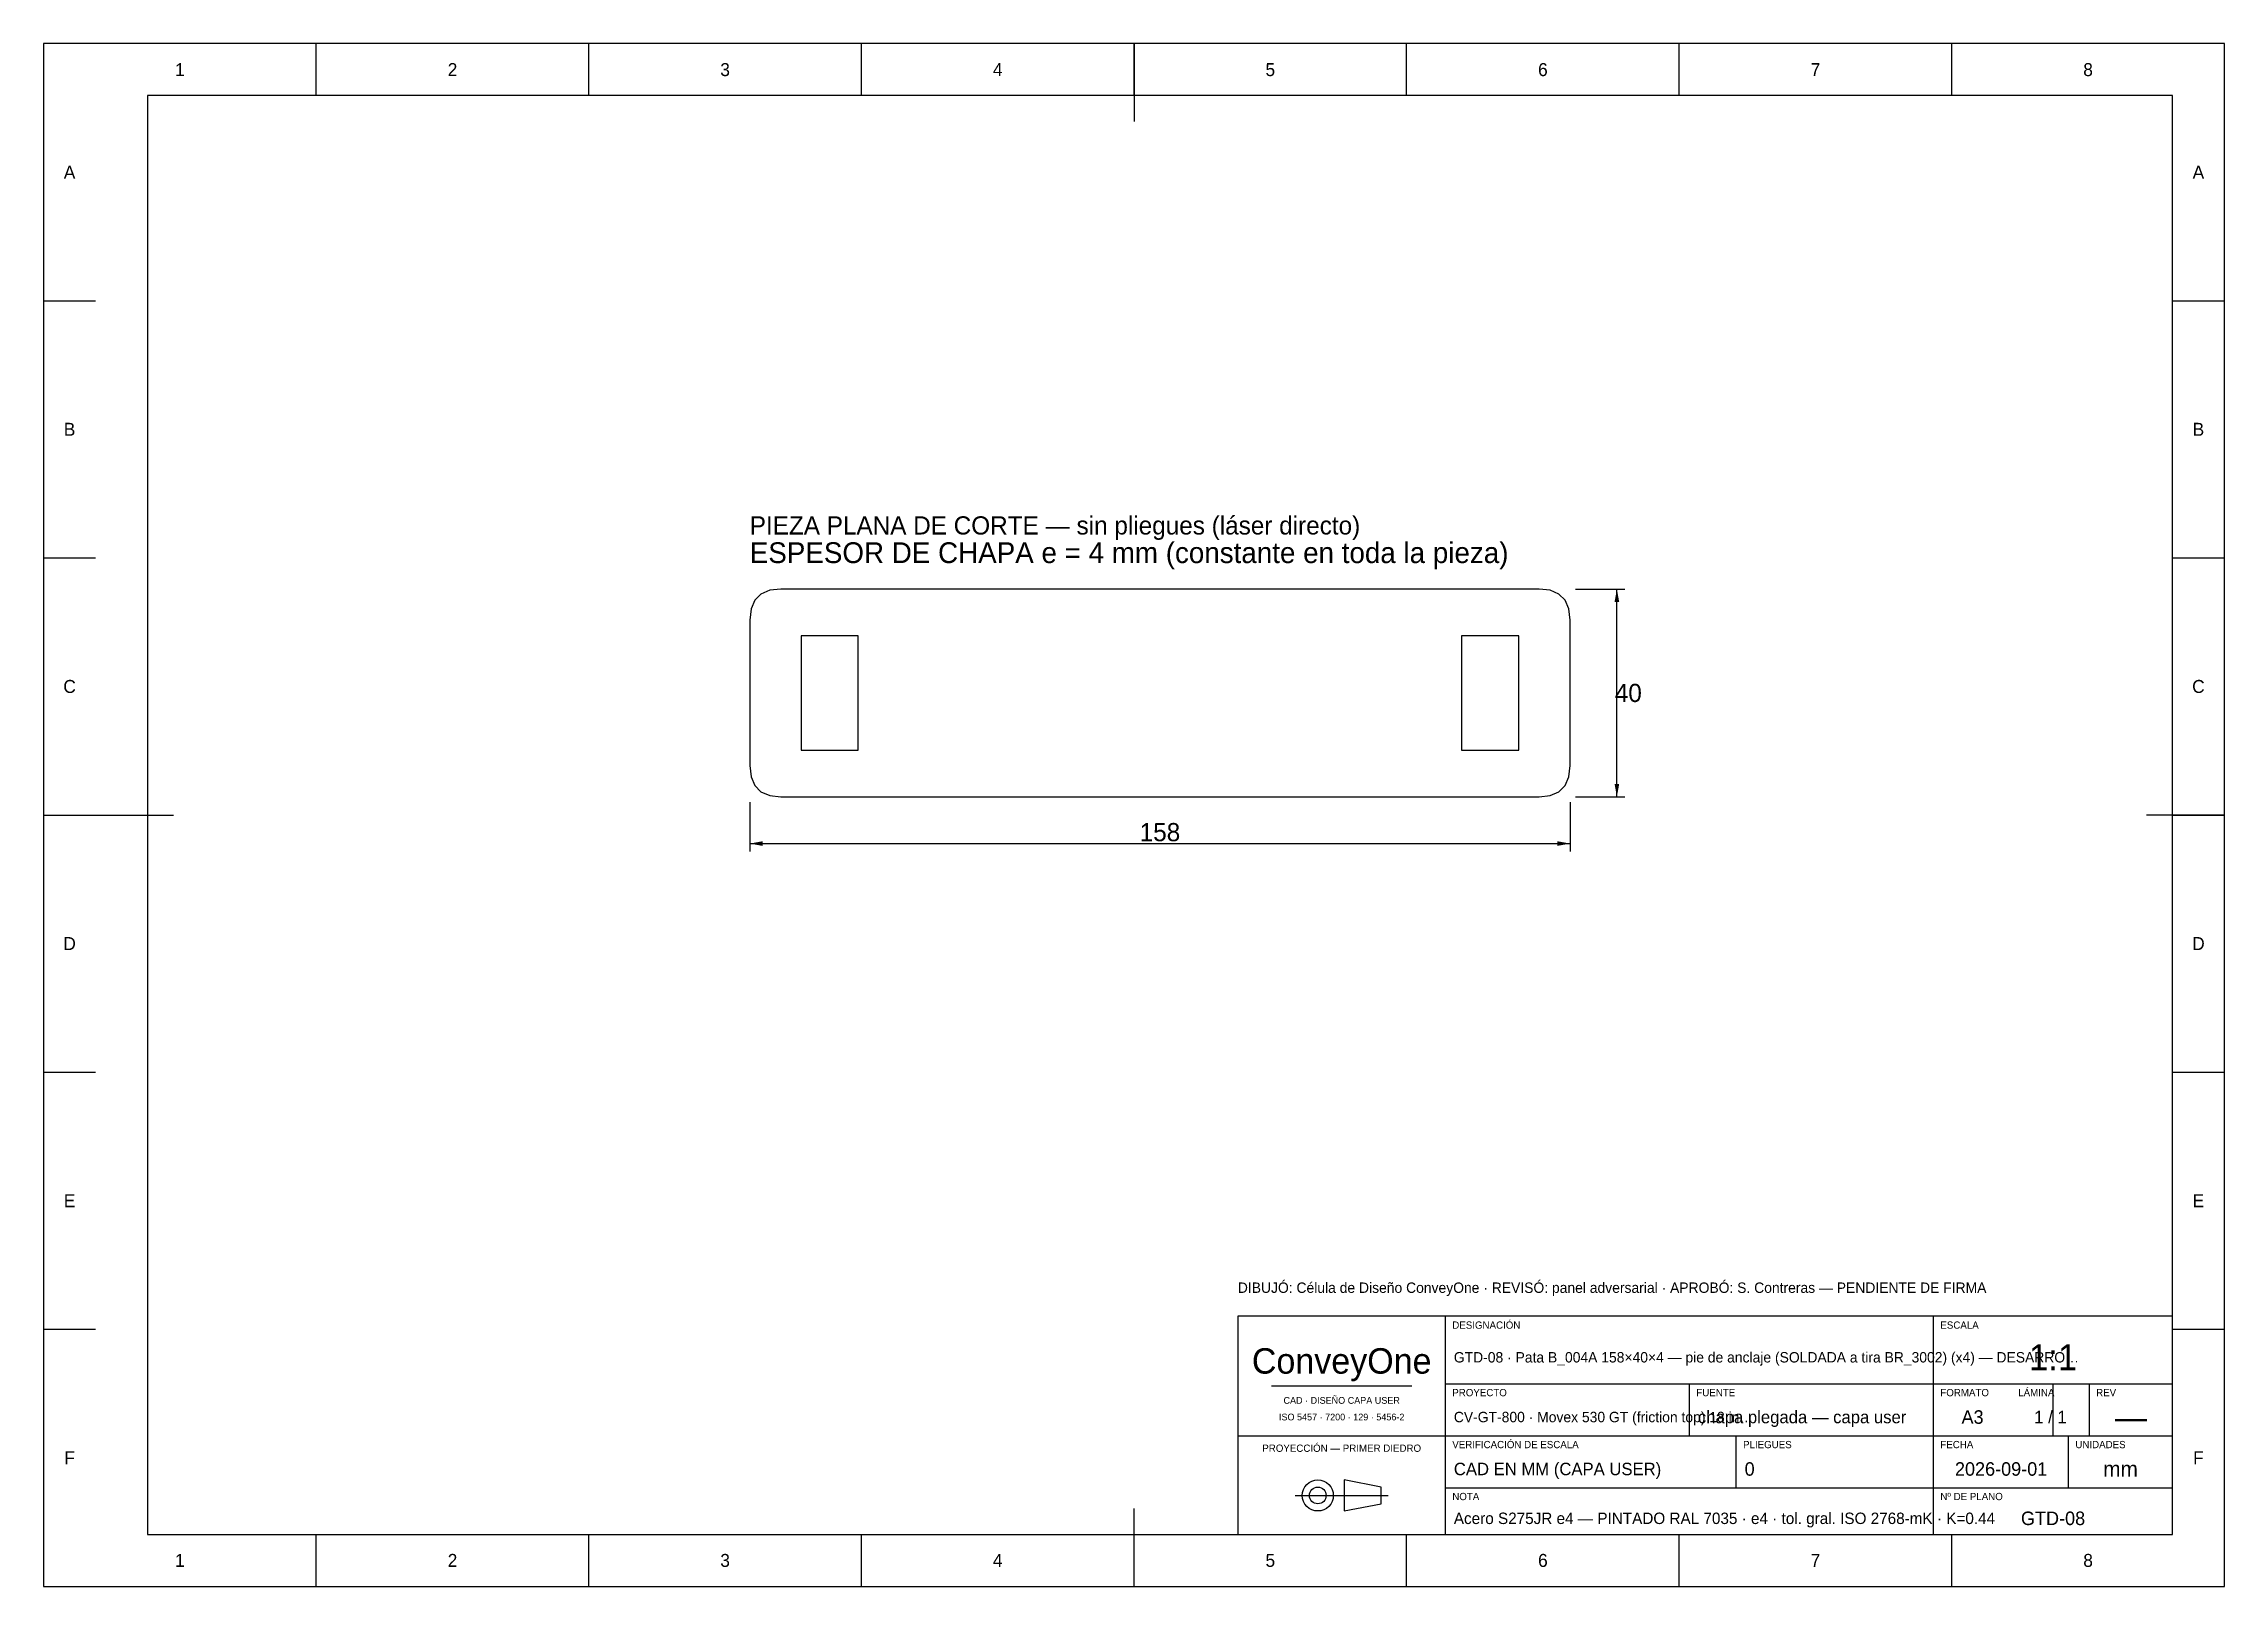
# Model space of a CAD drawing. Extents: x 0 to 420, y 0 to 297.
import ezdxf
from ezdxf.enums import TextEntityAlignment as Align

# ---------------------------------------------------------------- set-up
doc = ezdxf.new("R2010")
doc.units = 0
for name, color, linetype in [('COTAS', 7, 'CONTINUOUS'), ('FINA', 7, 'CONTINUOUS'), ('NORMA', 7, 'CONTINUOUS'), ('TEXTO', 7, 'CONTINUOUS'), ('VISIBLE', 7, 'CONTINUOUS')]:
    doc.layers.add(name, color=color, linetype=linetype)

msp = doc.modelspace()

# ---------------------------------------------------------------- linework, layer by layer
at = {"layer": 'COTAS'}
for p, q in [((295, 192), (304.5, 192)), ((303, 152), (303, 192)), ((295, 152), (304.5, 152)), ((136, 151), (136, 141.5)), ((294, 151), (294, 141.5)), ((136, 143), (294, 143))]:
    msp.add_line(p, q, dxfattribs=at)
for points in [[(303, 192), (303.45, 189.5), (302.55, 189.5)], [(303, 152), (303.45, 154.5), (302.55, 154.5)], [(136, 143), (138.5, 143.45), (138.5, 142.55)], [(294, 143), (291.5, 143.45), (291.5, 142.55)]]:
    msp.add_solid(points, dxfattribs=at)
at = {"layer": 'FINA'}
for p, q in [((420, 297), (0, 297)), ((0, 297), (0, 0)), ((52.5, 287), (52.5, 297)), ((105, 287), (105, 297)), ((157.5, 287), (157.5, 297)), ((210, 287), (210, 297)), ((262.5, 287), (262.5, 297)), ((315, 287), (315, 297)), ((367.5, 287), (367.5, 297)), ((420, 0), (420, 297)), ((0, 247.5), (10, 247.5)), ((410, 247.5), (420, 247.5)), ((0, 198), (10, 198)), ((410, 198), (420, 198)), ((0, 148.5), (10, 148.5)), ((410, 148.5), (420, 148.5)), ((0, 99), (10, 99)), ((410, 99), (420, 99)), ((0, 49.5), (10, 49.5)), ((410, 49.5), (420, 49.5)), ((236.5, 38.6), (263.5, 38.6)), ((270, 39), (364, 39)), ((317, 29), (317, 39)), ((364, 39), (410, 39)), ((387, 29), (387, 39)), ((394, 29), (394, 39)), ((230, 29), (270, 29)), ((270, 29), (364, 29)), ((326, 19), (326, 29)), ((364, 29), (410, 29)), ((390, 19), (390, 29)), ((241.03, 17.5), (258.97, 17.5)), ((270, 19), (364, 19)), ((364, 19), (410, 19)), ((52.5, 0), (52.5, 10)), ((105, 0), (105, 10)), ((157.5, 0), (157.5, 10)), ((210, 0), (210, 10)), ((262.5, 0), (262.5, 10)), ((315, 0), (315, 10)), ((367.5, 0), (367.5, 10)), ((0, 0), (420, 0))]:
    msp.add_line(p, q, dxfattribs=at)
at = {"layer": 'NORMA'}
for p, q in [((210, 297), (210, 282)), ((410, 287), (20, 287)), ((20, 287), (20, 10)), ((410, 10), (410, 287)), ((0, 148.5), (25, 148.5)), ((420, 148.5), (405, 148.5)), ((410, 52), (230, 52)), ((230, 52), (230, 10)), ((270, 10), (270, 52)), ((364, 10), (364, 52)), ((410, 10), (410, 52)), ((210, 0), (210, 15)), ((20, 10), (410, 10)), ((230, 10), (410, 10))]:
    msp.add_line(p, q, dxfattribs=at)
at = {"layer": 'TEXTO'}
for p, q in [((257.59, 19.11), (250.46, 20.49)), ((250.46, 20.49), (250.46, 14.51)), ((257.59, 15.89), (257.59, 19.11)), ((250.46, 14.51), (257.59, 15.89))]:
    msp.add_line(p, q, dxfattribs=at)
for radius in [2.99, 1.61]:
    msp.add_circle((245.4, 17.5), radius, dxfattribs=at)
at = {"layer": 'VISIBLE'}
for p, q in [((136.96, 189.84), (136.24, 188.16)), ((138.16, 191.04), (136.96, 189.84)), ((139.84, 191.76), (138.16, 191.04)), ((142, 192), (139.84, 191.76)), ((288, 192), (142, 192)), ((290.16, 191.76), (288, 192)), ((291.84, 191.04), (290.16, 191.76)), ((293.04, 189.84), (291.84, 191.04)), ((293.76, 188.16), (293.04, 189.84)), ((136.24, 188.16), (136, 186)), ((136, 186), (136, 158)), ((294, 186), (293.76, 188.16)), ((294, 158), (294, 186)), ((156.9, 183), (145.9, 183)), ((145.9, 183), (145.9, 161)), ((156.9, 161), (156.9, 183)), ((284.1, 183), (273.1, 183)), ((273.1, 183), (273.1, 161)), ((284.1, 161), (284.1, 183)), ((145.9, 161), (156.9, 161)), ((273.1, 161), (284.1, 161)), ((136, 158), (136.24, 155.84)), ((136.24, 155.84), (136.96, 154.16)), ((293.04, 154.16), (293.76, 155.84)), ((293.76, 155.84), (294, 158)), ((136.96, 154.16), (138.16, 152.96)), ((138.16, 152.96), (139.84, 152.24)), ((139.84, 152.24), (142, 152)), ((142, 152), (288, 152)), ((288, 152), (290.16, 152.24)), ((290.16, 152.24), (291.84, 152.96)), ((291.84, 152.96), (293.04, 154.16))]:
    msp.add_line(p, q, dxfattribs=at)

# ---------------------------------------------------------------- texts
at = {"layer": 'COTAS'}
for s, p in [('40', (305.2, 172)), ('158', (215, 145.2))]:
    msp.add_text(s, height=3.5, dxfattribs=at).set_placement(p, align=Align.MIDDLE_CENTER)
at = {"layer": 'TEXTO'}
for s, height, p in [('1', 2.5, (26.25, 292)), ('2', 2.5, (78.75, 292)), ('3', 2.5, (131.25, 292)), ('4', 2.5, (183.75, 292)), ('5', 2.5, (236.25, 292)), ('6', 2.5, (288.75, 292)), ('7', 2.5, (341.25, 292)), ('8', 2.5, (393.75, 292)), ('A', 2.5, (5, 272.25)), ('A', 2.5, (415, 272.25)), ('B', 2.5, (5, 222.75)), ('B', 2.5, (415, 222.75)), ('C', 2.5, (5, 173.25)), ('C', 2.5, (415, 173.25)), ('D', 2.5, (5, 123.75)), ('D', 2.5, (415, 123.75)), ('E', 2.5, (5, 74.25)), ('E', 2.5, (415, 74.25)), ('1:1', 5, (387, 44.1)), ('ConveyOne', 4.9, (250, 43.4)), ('CAD · DISEÑO CAPA USER', 1.3, (250, 35.8)), ('A3', 2.6, (371.5, 32.6)), ('1 / 1', 2.4, (386.5, 32.6)), ('ISO 5457 · 7200 · 129 · 5456-2', 1.3, (250, 32.6)), ('—', 4.6, (402, 32.6)), ('F', 2.5, (5, 24.75)), ('PROYECCIÓN — PRIMER DIEDRO', 1.4, (250, 26.6)), ('F', 2.5, (415, 24.75)), ('2026-09-01', 2.6, (377, 22.6)), ('mm', 3, (400, 22.6)), ('GTD-08', 2.6, (387, 13.1)), ('1', 2.5, (26.25, 5)), ('2', 2.5, (78.75, 5)), ('3', 2.5, (131.25, 5)), ('4', 2.5, (183.75, 5)), ('5', 2.5, (236.25, 5)), ('6', 2.5, (288.75, 5)), ('7', 2.5, (341.25, 5)), ('8', 2.5, (393.75, 5))]:
    msp.add_text(s, height=height, dxfattribs=at).set_placement(p, align=Align.MIDDLE_CENTER)
for s, height, p in [('PIEZA PLANA DE CORTE — sin pliegues (láser directo)', 3.5, (136, 202.5)), ('ESPESOR DE CHAPA e = 4 mm (constante en toda la pieza)', 4, (136, 197)), ('DIBUJÓ: Célula de Diseño ConveyOne · REVISÓ: panel adversarial · APROBÓ: S. Contreras — PENDIENTE DE FIRMA', 2, (230, 56.5)), ('DESIGNACIÓN', 1.4, (271.3, 49.6)), ('ESCALA', 1.4, (365.3, 49.6)), ('PROYECTO', 1.4, (271.3, 36.6)), ('FUENTE', 1.4, (318.3, 36.6)), ('FORMATO', 1.4, (365.3, 36.6)), ('LÁMINA', 1.4, (380.3, 36.6)), ('REV', 1.4, (395.3, 36.6)), ('VERIFICACIÓN DE ESCALA', 1.4, (271.3, 26.6)), ('PLIEGUES', 1.4, (327.3, 26.6)), ('FECHA', 1.4, (365.3, 26.6)), ('UNIDADES', 1.4, (391.3, 26.6)), ('NOTA', 1.4, (271.3, 16.6)), ('Nº DE PLANO', 1.4, (365.3, 16.6))]:
    msp.add_text(s, height=height, dxfattribs=at).set_placement(p)
for s, height, p in [('GTD-08 · Pata B_004A 158×40×4 — pie de anclaje (SOLDADA a tira BR_3002) (x4) — DESARRO…', 2, (271.6, 44.1)), ('CV-GT-800 · Movex 530 GT (friction top) 18 in…', 2, (271.6, 32.6)), ('chapa plegada — capa user', 2.4, (318.6, 32.6)), ('CAD EN MM (CAPA USER)', 2.4, (271.6, 22.6)), ('0', 2.6, (327.6, 22.6)), ('Acero S275JR e4 — PINTADO RAL 7035 · e4 · tol. gral. ISO 2768-mK · K=0.44', 2.2, (271.6, 13.1))]:
    msp.add_text(s, height=height, dxfattribs=at).set_placement(p, align=Align.MIDDLE_LEFT)

doc.saveas('drawing.dxf')
